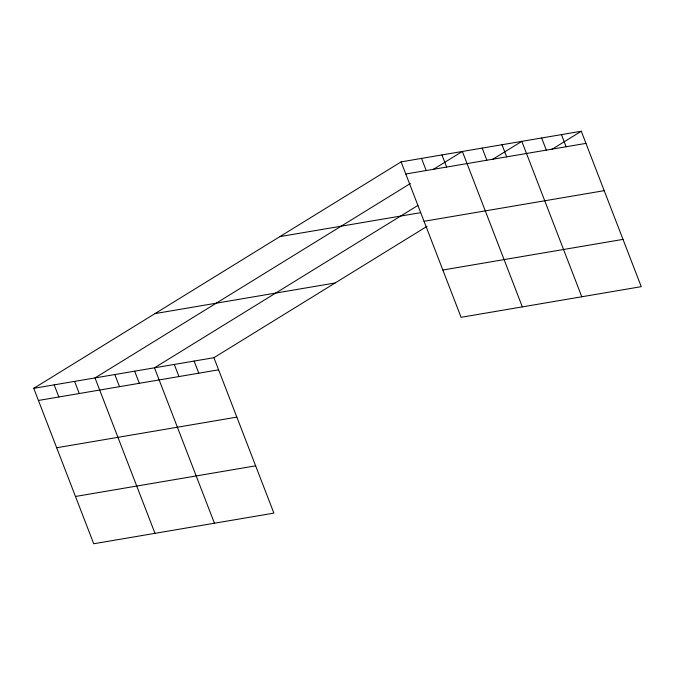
<?xml version="1.0" encoding="UTF-8"?>
<svg xmlns="http://www.w3.org/2000/svg" width="675" height="675" viewBox="0 0 675 675"><rect width="100%" height="100%" fill="white"/><g stroke="black" fill="none" stroke-linecap="round" stroke-linejoin="round"><path stroke-width="1.01" d="M33.75 388.336L213.916 357.699L273.89 513.118L93.724 543.755L33.75 388.336L401.11 161.882L581.276 131.245L641.25 286.664L461.084 317.301L401.11 161.882M410.408 183.49L95.006 377.916L154.98 533.343M432.928 169.611L462.367 151.462L522.34 306.889M417.909 205.411L154.465 367.808L214.439 523.226M492.379 159.502L521.817 141.353L581.791 296.781M213.916 357.699L427.089 226.294M551.838 149.394L581.276 131.245M405.785 174.007L585.959 143.378M279.88 236.613L420.415 212.709M424.035 221.299L604.201 190.662M154.98 313.605L335.146 282.968M442.834 270.017L623 239.38M38.433 400.461L218.599 369.824M56.675 447.753L236.849 417.116M75.473 496.471L255.648 465.834M561.457 134.612L566.139 146.745M541.637 137.987L546.32 150.112M502.006 144.72L506.68 156.853M482.186 148.095L486.861 160.22M441.948 154.938L446.631 167.062M421.529 158.406L426.203 170.539M194.105 361.066L198.779 373.199M174.285 364.441L178.959 376.566M134.646 371.174L139.328 383.307M114.826 374.549L119.509 386.674M74.588 381.392L79.27 393.517M54.169 384.86L58.852 396.993"/></g></svg>
